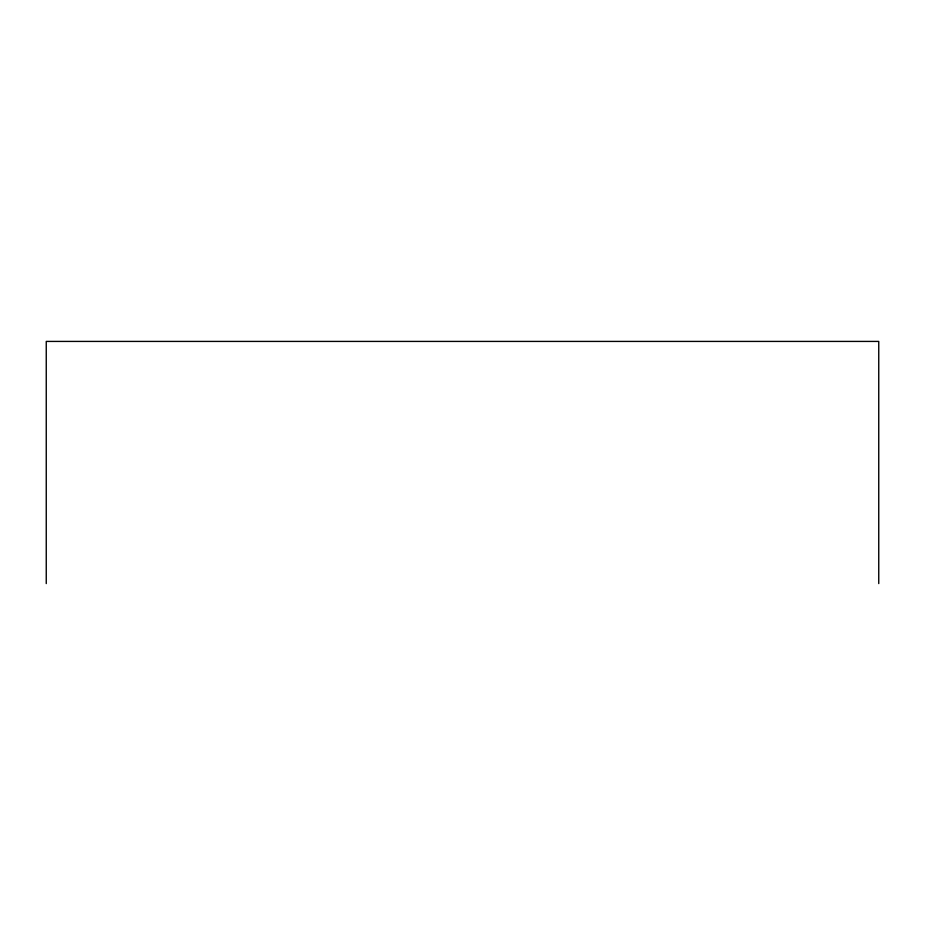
<?xml version="1.0" encoding="UTF-8"?>
<svg xmlns="http://www.w3.org/2000/svg" width="925" height="925" viewBox="0 0 925 925"><rect width="100%" height="100%" fill="white"/><g stroke="black" fill="none" stroke-linecap="round" stroke-linejoin="round"><path stroke-width="1.39" d="M878.75 583.582L878.75 341.417L46.25 341.417L46.25 583.582"/></g></svg>
